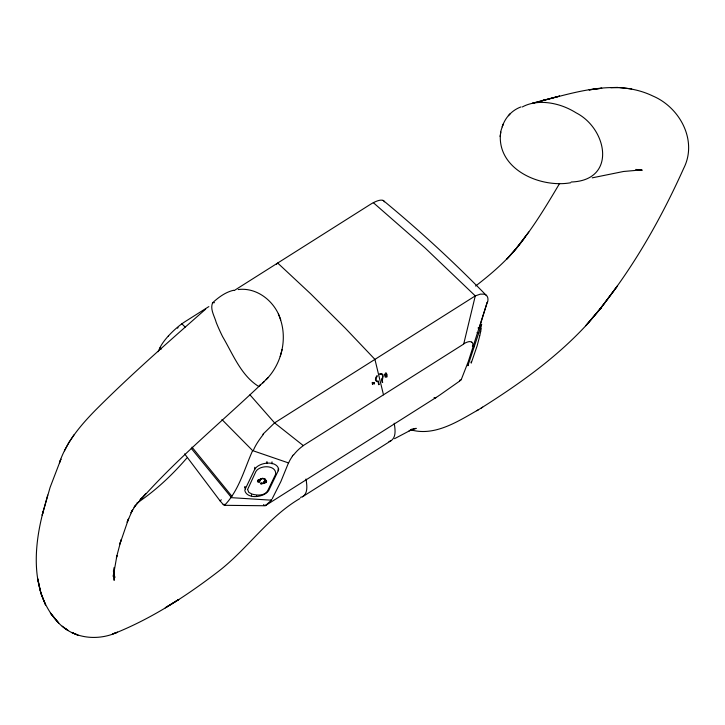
<?xml version="1.0" encoding="UTF-8"?>
<svg xmlns="http://www.w3.org/2000/svg" width="725" height="725" viewBox="0 0 725 725"><rect width="100%" height="100%" fill="white"/><g stroke="black" fill="none" stroke-linecap="round" stroke-linejoin="round"><path stroke-width="1.09" d="M471.105 362.89L471.286 361.44M372.179 382.465L372.46 384.322M372.668 382.41L372.994 384.25M500.368 134.778C498.021 169.949 540.723 188.128 570.675 182.754M384.431 374.227L385.183 377.018M260.257 480.14L260.248 480.276A3.806 2.057 -1 0 1 260.13 480.684L260.048 480.838A8.473 4.586 -1 0 0 259.922 481.11L259.595 481.772M260.619 483.312C260.275 483.811 260.058 483.249 261.825 483.249M261.553 483.847L260.701 483.475M385.673 377.027L385.492 375.052L384.413 374.254M264.96 480.911L264.398 482.198M500.132 136.608L501.066 130.382L502.778 125.289M500.522 133.572L500.721 132.041M266.138 379.655C281.835 363.769 287.743 338.502 279.759 317.514M387.059 376.909L387.032 374.426L385.818 372.759L386.525 377.072M480.729 331.271L481.282 327.981M480.702 331.397L479.832 335.458M479.751 335.829L477.123 345.87L471.277 362.908M280.212 356.483L282.07 349.55M43.328 510.989C33.522 547.656 30.151 593.467 58.698 623.056C73.723 638.915 98.102 641.127 117.387 632.254C153.6 617.292 186.833 595.624 217.853 571.844C247.153 549.487 267.715 517.414 299.905 498.528M47.696 495.084L42.168 515.212L50.107 487.39L60.927 459.17L59.423 462.822C66.338 442.014 80.783 425.113 95.899 409.734C130.98 374.58 168.436 341.919 205.673 309.113M258 481.282L257.991 481.327A6.788 3.67 -1 0 1 258.091 481.074L258.426 480.349M260.329 384.35L259.985 385.464L258.589 386.371C241.053 375.559 232.779 353.873 222.593 336.627A70.379 14.101 57.8 0 1 216.204 322.398C214.564 316.281 209.743 308.977 212.679 302.742L214.509 302.678M468.078 365.074L467.87 365.763L481.663 324.311L481.056 326.069M266.12 481.373L266.129 481.327A8.238 4.459 -1 0 1 266.039 481.554L265.613 482.388L264.652 482.46M439.196 395.469L459.451 381.223L459.813 380.118M479.805 326.368L487.272 302.135L468.432 361.204L461.517 378.948M478.862 328.951L479.488 327.229M288.45 462.994L280.883 481.518L272.228 498.718M221.941 419.558L252.626 450.606C244.497 468.703 239.286 489.366 225.538 504.256M261.408 483.086L261 483.031M502.887 125.017C505.932 116.734 512.675 109.901 521.003 106.919M502.162 126.848L503.368 123.821M271.685 499.806L271.703 499.77A18.342 3.625 59.8 0 1 271.123 499.579M263.873 482.315A11.219 6.072 -1 0 1 264.018 481.953L264.589 481.028A5.755 3.108 -1 0 1 264.815 480.603M259.188 481.618L259.613 480.666A15.053 8.147 -1 0 1 259.731 480.412L259.831 480.258M264.326 481.636L264.208 481.889A13.059 7.069 -1 0 0 264.127 482.098M264.389 481.482L264.154 481.645A9.035 4.894 -1 0 0 264.253 481.418L264.281 481.337A4.676 2.528 -1 0 1 264.661 480.693M158.095 351.707L159.962 347.755A31.519 8.673 -40.9 0 1 168.254 336.092M245.331 488.886L254.765 469.256C258.87 462.197 276.288 460.013 278.681 469.012A14.917 7.748 -6.8 0 1 278.201 470.779L268.757 490.408C264.652 497.468 247.234 499.652 244.842 490.644A14.917 7.748 -6.8 0 1 245.331 488.886L245.286 486.901M64.453 450.832L68.866 442.504L74.086 434.719M231.311 497.423L191.246 448.367M559.609 183.443C543.977 209.842 527.963 236.531 506.857 259.015L515.81 248.992L528.761 232.027M292.302 456.188L293.208 454.983M525.426 236.622C512.004 256.061 494.169 271.73 475.582 286.049M381.531 379.121C383.525 377.562 382.954 373.022 379.773 374.29M377.163 376.166L375.931 378.803L376.493 380.788M224.859 505.053L225.412 504.41M262.885 434.293L274.585 422.883L475.283 295.891L480.367 294.123L484.327 294.169A39.15 13.304 -39.8 0 1 487.68 301.881M268.005 377.752C223.382 420.853 174.417 460.031 134.089 507.373L135.72 504.953L130.98 512.847L132.666 509.675L127.129 522.236L128.669 518.484L119.897 544.013L121.084 539.835L116.417 557.607L116.942 555.468L113.254 576.438L114.296 567.412L114.133 580.353L113.626 571.119L114.786 577.544L113.363 570.919M377.045 375.586L375.74 377.671L375.45 379.846L376.347 381.359L378.069 381.758L378.731 384.748M460.964 379.873L460.484 380.362M141.583 498.175L140.043 499.842L145.68 493.743M510.355 113.562L508.361 115.701M186.823 458.055C172.052 475.138 155.567 490.734 136.699 503.25M276.524 264.235L277.693 263.039L310.663 293.815L345.082 327.981L374.934 359.392L383.48 394.817M262.93 382.909L264.199 381.622M259.505 479.651C261.263 477.938 265.64 477.648 266.066 480.684A1.151 0.625 -1 0 1 266.329 480.902M259.568 479.805C261.127 478.264 264.969 478.029 265.577 480.566A1.242 0.671 -1 0 0 264.978 480.557M265.595 505.488L266.283 504.872M265.785 505.325L271.431 500.187L231.184 497.649M212.352 303.023C218.479 297.359 225.457 292.112 233.749 290.236M177.435 328.171L178.114 327.627M184.639 453.877L220.019 500.803L221.343 499.788M438.598 395.886L265.341 505.669M208.863 306.584L185.111 321.619A23.427 6.443 -40.9 0 0 181.857 323.848L185.174 327.066M234.302 290.489L370.267 204.459A23.427 6.443 -40.9 0 1 373.339 202.692A26.082 7.178 -40.9 0 1 382.746 200.399M300.485 497.359L302.515 496.761L390.73 440.936C396.62 437.411 395.08 428.801 394.219 423.201M481.264 408.012C519.254 384.06 556.392 357.715 586.933 324.519C627.27 278.192 658.563 224.306 683.657 168.417C697.776 140.813 680.059 107.617 653.017 96.081C614.383 77.376 571.164 93.942 532.413 103.267L545.789 99.669M410.413 429.717C434.746 436.84 458.091 421.261 478.282 409.824M476.842 410.712L482.642 407.169M394.554 438.688L411.03 430.007L409.118 430.777L416.232 428.357L411.583 429.209M522.308 106.965C533.663 100.82 547.475 101.536 559.51 105.179A70.379 64.661 57.3 0 1 576.203 112.883C607.577 128.95 616.921 180.462 571.218 182.002M302.515 496.761C308.397 493.236 306.856 484.626 305.995 479.026M390.73 440.936L388.981 441.498M258.453 479.932L258.508 479.905A1.115 0.607 -1 0 1 259.033 479.787L262.604 478.337M259.314 481.971L259.333 481.962A1.405 0.761 -1 0 1 257.792 481.735M379.692 373.801C386.099 372.405 381.069 380.118 382.718 382.338M261.598 483.376L261.671 483.312A3.326 1.794 -1 0 0 264.471 482.469L264.462 482.406M592.207 177.843L623.482 171.49L640.982 169.94M259.079 481.699L259.124 481.69A0.906 0.489 -1 0 1 257.964 481.427M378.341 381.214L376.583 380.861M238.217 289.547C257.538 287.091 275.428 302.008 280.729 319.997M224.297 504.319L223.128 504.401L220.019 500.803M264.942 482.478L264.997 482.478A1.187 0.643 -1 0 0 265.794 482.324M224.514 505.316L265.033 505.751M638.172 169.994L642.232 170.185L635.734 169.433M262.722 478.473L264.815 479.044L265.667 480.494M261.145 483.91L260.601 483.838M631.738 88.912L619.911 87.544M478.02 327.981L480.34 328.525M477.032 332.558L478.899 332.983M472.356 346.16L474.386 346.632M252.626 450.606L288.468 462.913M260.23 480.004L260.148 479.95A1.251 0.68 -1 0 0 259.695 479.814M471.694 342.046L472.156 342.381A21.949 7.368 -41.6 0 1 472.591 346.414M65.975 628.901L67.869 630.279L62.232 626.183M383.824 200.979C419.757 230.632 454.067 262.278 486.557 295.655M373.339 202.692L424.923 247.814L475.283 295.891L463.701 344.058L303.267 445.576L274.585 422.883L249.971 394.853M266.51 480.992L266.528 481.01A1.468 0.797 -1 0 0 266.247 480.757M191.989 447.153L231.946 496.308M374.327 384.06L373.665 382.447M159.962 347.755L161.122 349.26M374.462 383.326L374.173 382.483M278.346 313.925L279.315 316.417M381.477 379.356L382.247 382.528M378.414 381.268L379.211 384.567M113.535 571.708L114.387 575.686M244.869 487.88L244.76 486.674M278.155 468.794L278.201 470.779M272.011 461.879L272.056 463.864M266.927 461.544L266.972 463.538M256.541 495.637L256.55 496.127M254.72 467.263L254.765 469.256M251.439 494.803L251.466 495.8M288.731 462.749A21.949 6.688 -44.5 0 1 292.547 456.116M460.393 380.272A18.333 12.724 54.8 0 1 459.46 381.232M461.345 379.429A3.643 1.106 -28.2 0 1 461.091 379.827M436.16 397.545A6.226 3.933 69 0 1 434.728 398.025M434.701 397.907A2.991 1.722 54.6 0 1 434.375 397.844M434.357 397.735A5.002 2.9 55.3 0 1 434.103 397.617M293.661 454.892A15.044 4.848 -43.6 0 1 303.24 445.712M463.81 343.741A15.035 5.211 -43.5 0 1 471.558 342.173M263.547 504.6A5.012 1.432 56.4 0 0 264.172 505.18A6.235 1.477 47.2 0 0 265.223 505.524M259.07 480.122A1.26 0.68 -1 0 1 259.786 480.213M265.033 480.874A1.278 0.689 -1 0 1 265.703 480.956M257.982 480.186A1.731 0.933 -1 0 1 258.426 479.914M258.037 480.204A3.707 2.012 -1 0 0 257.828 480.539L257.656 480.929A4.015 2.175 -1 0 0 257.502 481.327A1.278 0.689 -1 0 0 257.674 481.781M266.41 481.11A4.314 2.338 -1 0 1 266.283 481.436L266.111 481.844A3.861 2.093 -1 0 1 265.939 482.17M266.619 481.291A4.595 2.483 -1 0 1 266.456 481.744L266.456 481.744A5.157 2.791 -1 0 0 266.356 481.971A3.743 2.03 -1 0 1 266.12 482.424A1.423 0.77 -1 0 1 264.861 482.868M264.697 482.796A1.133 0.616 -1 0 1 264.344 482.75M264.625 482.778A3.625 1.958 -1 0 1 261.788 483.756M264.163 482.687A3.081 1.667 -1 0 1 261.906 483.412M382.863 200.29A31.519 8.673 -40.9 0 1 384.341 201.84M253.523 450.026A39.15 11.518 -45 0 1 263.501 434.221M168.327 336.074A26.082 7.178 -40.9 0 1 181.857 323.812M224.415 505.207A3.589 0.743 52.5 0 1 223.191 504.537M247.597 489.538L248.829 492.42L252.309 494.187A7.277 3.933 -1 0 0 252.681 494.26C257.611 495.556 264.761 495.827 267.706 490.725L275.654 474.186C276.551 464.942 260.212 464.671 255.961 471.386L247.597 489.475M617.229 286.212L599.947 309.276L585.809 325.697L601.288 307.59L599.947 309.276L617.229 286.212M177.344 600.363L165.264 607.804L178.74 599.502L177.344 600.363M117.387 632.254L112.475 633.967L117.387 632.254M559.519 96.126L541.602 100.784L559.519 96.126M601.678 88.251L589.235 89.855L601.678 88.251M617.772 87.471L610.749 87.58L617.772 87.471M75.708 634.167L71.748 632.472L77.947 635.136L75.708 634.167M56.532 620.428L50.378 613.042L58.698 623.056L56.532 620.428M45.521 604.84L40.872 593.222L37.736 578.858L40.872 593.222L45.521 604.84"/></g></svg>
